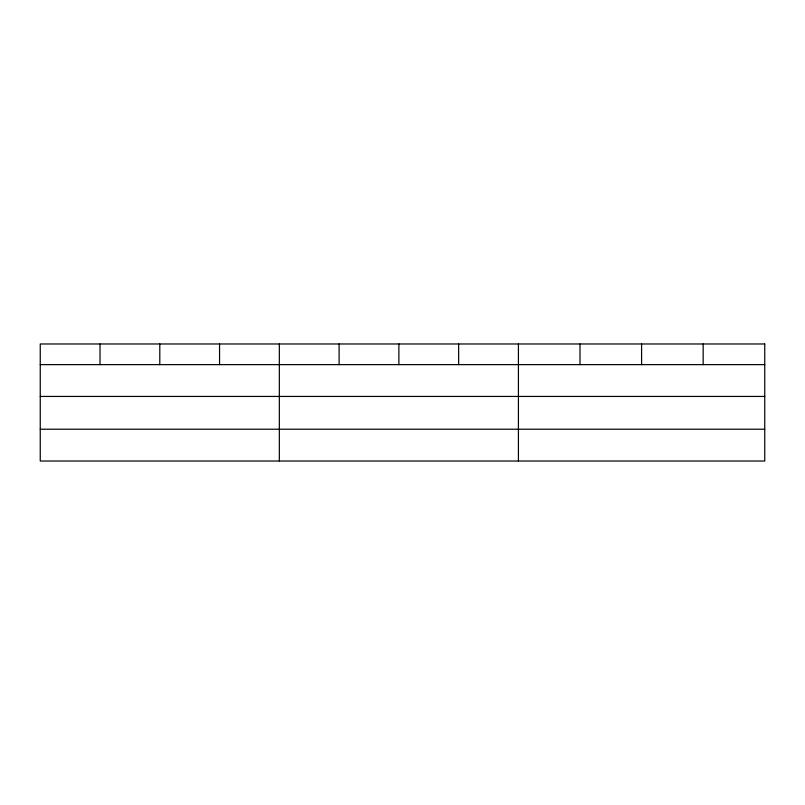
<?xml version="1.0" encoding="UTF-8"?>
<svg xmlns="http://www.w3.org/2000/svg" width="805" height="805" viewBox="0 0 805 805"><rect width="100%" height="100%" fill="white"/><g stroke="black" fill="none" stroke-linecap="round" stroke-linejoin="round"><path stroke-width="1.21" d="M40.25 364.635L764.75 364.635M40.25 396.442L764.75 396.442M40.25 429.216L764.75 429.216M703.168 343.976L703.168 364.635M641.585 343.976L641.585 364.635M580.003 343.976L580.003 364.635M518.42 343.976L518.42 461.024M458.649 343.976L458.649 364.635M398.877 343.976L398.877 364.635M339.106 343.976L339.106 364.635M279.335 343.976L279.335 461.024M219.564 343.976L219.564 364.635M159.793 343.976L159.793 364.635M100.021 343.976L100.021 364.635M764.75 343.976L40.25 343.976L40.25 461.024L764.75 461.024L764.75 343.976"/></g></svg>
